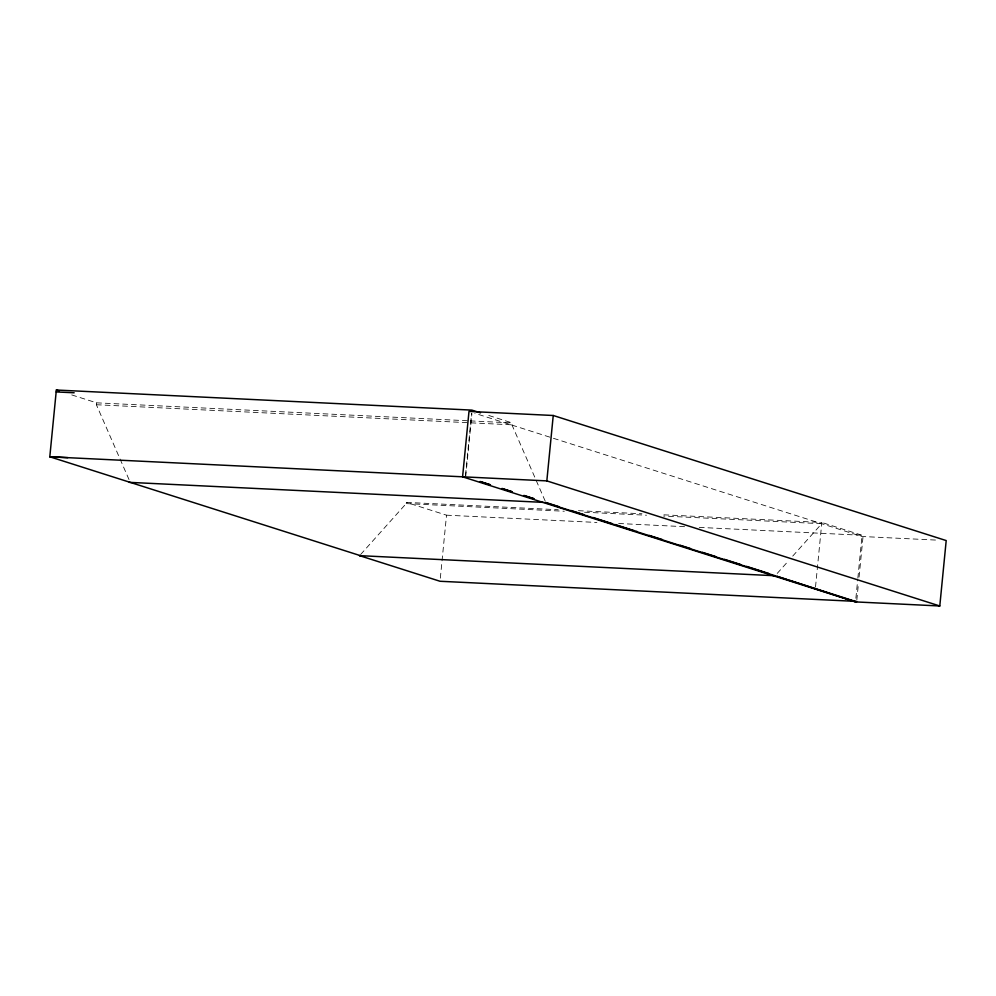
<?xml version="1.0" encoding="UTF-8"?>
<svg xmlns="http://www.w3.org/2000/svg" width="996" height="996" viewBox="0 0 996 996"><rect width="100%" height="100%" fill="white"/><g stroke="black" fill="none" stroke-linecap="round" stroke-linejoin="round"><path stroke-width="0.75" stroke-dasharray="4.98 3.74" d="M129.019 479.574L96.388 404.737L96.575 402.82L70.716 394.59M360.627 554.511L406.169 503.603L406.293 502.382L558.246 509.728M440.332 578.19L446.519 515.181L406.293 502.382M465.493 475.366L471.594 413.141M465.692 476.897L471.905 413.577M545.186 501.075L511.932 424.819L512.118 422.914L486.26 414.685M815.512 587.018L821.837 522.464L660.585 514.671M855.888 598.272L857.705 579.734M857.855 578.19L862.063 535.275L821.837 522.464M856.809 600.252L858.465 583.258M859.075 577.082L863.009 536.931M777.204 573.435L788.595 560.711M792.729 556.092L821.725 523.697L663.56 516.053M96.575 402.82L468.705 420.81M470.249 420.885L512.118 422.914M96.388 404.737L511.932 424.819M578.402 510.699L641.972 513.774M406.169 503.603L564.334 511.247M584.49 512.218L646.504 515.218M446.519 515.181L596.915 522.452M618.628 523.498L685.298 526.722M699.254 527.394L862.063 535.275M935.481 540.056L861.938 536.495L474.781 413.265"/><path stroke-width="1.49" d="M480.52 412.854L471.892 410.115L56.349 390.021L49.8 456.791L360.564 555.706L359.593 555.668M939.788 605.979L546.829 480.894L553.241 415.494L468.992 411.423L462.58 476.823L855.527 601.908L939.788 605.979L946.2 540.567L553.241 415.494M855.527 601.908L789.504 580.332M56.162 391.926L74.177 392.785M67.815 457.65L49.8 456.791L546.829 480.894M129.268 482.35L543.268 502.37M855.589 601.36L440.033 581.266L359.531 555.644L775.137 575.75L767.754 573.41M479.972 481.541L490.219 484.803M501.922 488.526L512.156 491.787M523.859 495.51L534.093 498.759L523.946 495.51M545.796 502.494L559.08 506.715M570.895 510.475L584.179 514.708M593.043 517.522L612.229 523.635M615.192 524.581L637.328 531.627M649.143 535.387L662.427 539.62M680.144 545.26L690.477 548.547M702.292 552.307L715.576 556.527M724.441 559.354L740.675 564.52M746.589 566.4L768.725 573.447M544.824 502.445L633.406 530.644M636.357 531.578L764.803 572.463M786.628 579.411L776.569 576.211L856.647 601.796M56.349 390.021L59.225 390.93M480.259 481.554L490.455 484.815M502.109 488.526L512.293 491.787"/></g></svg>
